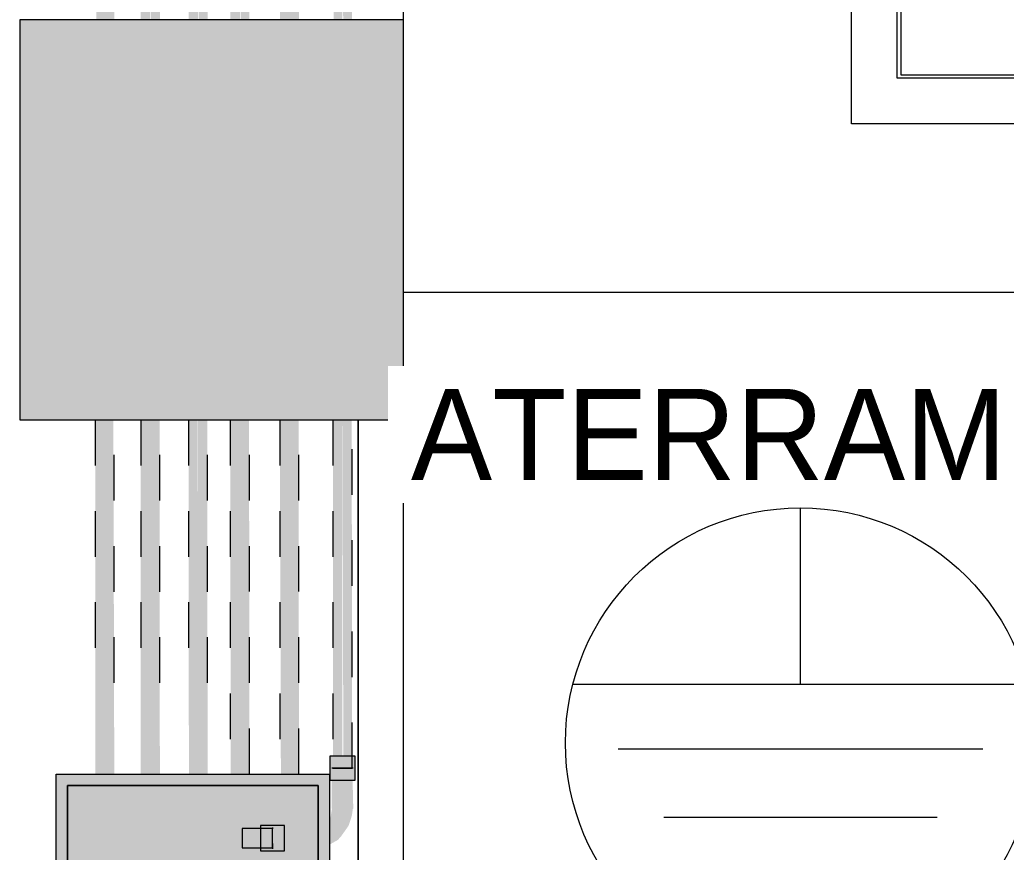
# Model space of a CAD drawing. Header units: metres. Extents: x -12 to 158, y -16 to 62.
# Drawn here: x 45.807 to 47.972, y 1.29 to 3.116 of the extents above; entities that cross this region are included whole.
import ezdxf

# ---------------------------------------------------------------- set-up
doc = ezdxf.new("R2010")
doc.units = ezdxf.units.M
doc.linetypes.add('Hidden', pattern=[0.007144, 0.004763, -0.002381])
doc.linetypes.add('Hidden 1_5', pattern=[0.0022, 0.0015, -0.0007])
for name, color, linetype, lineweight in [('A-DETL', 7, 'Continuous', 9), ('A-DETL-GENF', 7, 'Continuous', 9), ('Dispositivos elétricos', 7, 'Continuous', 35), ('E-LITE-EQPM-IDEN', 7, 'Continuous', 9), ('E-POWR-CNDT', 7, 'Continuous', 18), ('G-ANNO-TEXT', 7, 'Continuous', 9)]:
    doc.layers.add(name, color=color, linetype=linetype, lineweight=lineweight)
doc.layers.add('A-DETL-THIN', color=7, linetype='Continuous', lineweight=9, true_color=0xc0c0c0)
doc.layers.add('BASE ELETRICO__dwg', color=7, linetype='Continuous', lineweight=9, true_color=0x767676)
doc.styles.add('Century Gothic', font='GOTHIC.TTF', dxfattribs={"height": 0.2})

# ---------------------------------------------------------------- blocks, each defined once
blk = doc.blocks.new('BASE ELETRICO__dwg-8227098-PLANTA BAIXA - PLANTA GERAL')
at = {"color": 252, "lineweight": 9, "true_color": 0x8e8e8e}
for p, q in [((45.3826, 3.1157), (45.3826, 4.939)), ((45.3826, 0.2), (45.3826, 2.238))]:
    blk.add_line(p, q, dxfattribs=at)
at = {"color": 252, "lineweight": 9, "true_color": 0x8e8e8e, "flags": 128}
blk.add_lwpolyline([(45.2826, 2.238), (45.2826, 0.2)], close=True, dxfattribs=at)
blk = doc.blocks.new('Caixa de Passagem no Passeio - Caixa de Passagem no Passeio 2-8198666-PLANTA BAIXA - PLANTA GERAL')
at = {"layer": 'Dispositivos elétricos', "linetype": 'Hidden 1_5', "lineweight": 9, "true_color": 0x82482d}
h = blk.add_hatch(color=27, dxfattribs=at)
h.paths.add_polyline_path([(0.275, -0.3), (0.3, -0.3), (0.3, 0.3), (-0.3, 0.3), (-0.3, -0.3), (0.1319, -0.3)])
h.paths.add_polyline_path([(0.1319, -0.275), (-0.275, -0.275), (-0.275, 0.275), (0.275, 0.275), (0.275, -0.275)])
at = {"layer": 'Dispositivos elétricos', "linetype": 'Hidden 1_5', "lineweight": 9, "true_color": 0x5a6266}
blk.add_hatch(color=251, dxfattribs=at).paths.add_polyline_path([(0.1319, -0.275), (0.275, -0.275), (0.275, 0.275), (-0.275, 0.275), (-0.275, -0.275), (-0.1443, -0.275)])
at = {"layer": 'Dispositivos elétricos', "lineweight": 9}
for p, q in [((-0.3, -0.3), (-0.3, 0.3)), ((-0.3, 0.3), (0.3, 0.3)), ((0.3, 0.3), (0.3, -0.3)), ((-0.275, -0.275), (-0.275, 0.275)), ((-0.275, 0.275), (0.275, 0.275)), ((-0.275, 0.275), (-0.275, -0.275)), ((0.275, 0.275), (-0.275, 0.275)), ((0.275, 0.275), (0.275, -0.275)), ((0.275, -0.275), (0.275, 0.275)), ((0.275, -0.275), (-0.275, -0.275)), ((-0.275, -0.275), (0.275, -0.275)), ((0.3, -0.3), (-0.3, -0.3))]:
    blk.add_line(p, q, dxfattribs=at)
blk = doc.blocks.new('BEE - PVC Roscavel_Luva Para Conexão - BEE - PVC Roscavel_Luva Para Conexão-6371739-PLANTA BAIXA - PLANTA GERAL')
at = {"layer": 'E-POWR-CNDT', "linetype": 'Hidden 1_5', "lineweight": 9, "true_color": 0x2c2c2c}
blk.add_hatch(color=250, dxfattribs=at).paths.add_polyline_path([(45.2466, 1.4475), (45.2764, 1.4475), (45.2764, 1.5005), (45.2204, 1.5005), (45.2211, 1.4613), (45.2204, 1.4612), (45.2204, 1.4475), (45.2423, 1.4475)])
at = {"layer": 'E-POWR-CNDT', "lineweight": 9}
for p, q in [((45.2204, 1.5005), (45.2204, 1.4475)), ((45.2764, 1.5005), (45.2204, 1.5005)), ((45.2764, 1.4475), (45.2764, 1.5005)), ((45.2204, 1.4475), (45.2764, 1.4475))]:
    blk.add_line(p, q, dxfattribs=at)
blk = doc.blocks.new('BEE - PVC Roscavel_Curvas - BEE - PVC Roscavel_Curvas-8230097-PLANTA BAIXA - PLANTA GERAL')
at = {"layer": 'E-POWR-CNDT', "linetype": 'Hidden 1_5', "lineweight": 9, "true_color": 0x2c2c2c}
for points in [[(-0.0237, 0.065), (0.0237, 0.065), (0.0222, 0.127), (-0.0237, 0.127), (-0.0237, 0.1157)], [(-0.0283, -0.014), (-0.0103, -0.0039), (-0.0035, 0.0034), (0.0136, 0.0277), (0.0205, 0.0491), (0.0229, 0.065), (-0.0229, 0.065), (-0.0283, 0.034), (-0.0283, -0.0125)]]:
    blk.add_hatch(color=250, dxfattribs=at).paths.add_polyline_path(points)
at = {"layer": 'A-DETL', "linetype": 'Hidden 1_5'}
for p, q in [((0.0237, 0.1535), (-0.0237, 0.1535)), ((-0.1535, 0.0237), (-0.1535, 0.0205)), ((-0.1535, -0.0119), (-0.1535, -0.0237))]:
    blk.add_line(p, q, dxfattribs=at)
blk = doc.blocks.new('BEE - PVC Roscavel_Luva Para Conexão - BEE - PVC Roscavel_Luva Para Conexão-V75-PLANTA BAIXA - PLANTA GERAL')
at = {"layer": 'A-DETL', "linetype": 'Hidden 1_5'}
for p, q in [((45.1214, 1.3485), (45.0684, 1.3485)), ((45.0684, 1.3485), (45.0684, 1.2925)), ((45.1214, 1.2925), (45.1214, 1.3485)), ((45.0684, 1.2925), (45.1214, 1.2925))]:
    blk.add_line(p, q, dxfattribs=at)
blk = doc.blocks.new('Tag de Luminárias de Teto 3 - Tag de Luminárias de Teto 3-3493737-PLANTA BAIXA - PLANTA GERAL')
at = {"layer": 'E-LITE-EQPM-IDEN'}
for p, q in [((-0.0105, -0.004361), (-0.0105, 0.004361)), ((-0.01, -0.003861), (-0.01, 0.003861)), ((-0.009961, -0.000039), (-0.009961, -0.003822)), ((0.01, -0.003861), (-0.01, -0.003861)), ((-0.009961, -0.003822), (0.009961, -0.003822)), ((0.0105, -0.004361), (-0.0105, -0.004361))]:
    blk.add_line(p, q, dxfattribs=at)

msp = doc.modelspace()

# ---------------------------------------------------------------- hatches: boundary and pattern name
at = {"layer": 'A-DETL-GENF', "true_color": 0x0000ff}
msp.add_hatch(color=5, dxfattribs=at).paths.add_polyline_path([(46.3984, 2.238), (46.6491, 2.238), (46.6491, 3.1157), (45.8066, 3.1157), (45.8066, 2.238), (46.3937, 2.238)])
at = {"layer": 'E-POWR-CNDT', "true_color": 0x353535}
h = msp.add_hatch(color=250, dxfattribs=at)
h.paths.add_polyline_path([(46.0722, 1.4612), (46.0931, 1.4612), (46.0931, 2.238), (46.0722, 2.238), (46.0722, 1.6881)])
h.paths.add_polyline_path([(46.0722, 3.1157), (46.0931, 3.1157), (46.0931, 7.3818), (46.0722, 7.3818), (46.0722, 3.1678)])
h = msp.add_hatch(color=250, dxfattribs=at)
h.paths.add_polyline_path([(46.1113, 1.4612), (46.1141, 1.4612), (46.1134, 2.238), (46.0931, 2.238), (46.0931, 1.4612), (46.1095, 1.4612)])
h.paths.add_polyline_path([(46.1089, 3.1157), (46.1141, 3.1157), (46.1134, 7.3818), (46.0931, 7.3818), (46.0947, 3.1157), (46.108, 3.1157)])
h = msp.add_hatch(color=250, dxfattribs=at)
h.paths.add_polyline_path([(46.198, 1.4612), (46.1973, 2.238), (46.177, 2.238), (46.1778, 1.4612), (46.1926, 1.4612)])
h.paths.add_polyline_path([(46.177, 3.1157), (46.198, 3.1157), (46.198, 7.3818), (46.177, 7.3818), (46.177, 3.1678)])
h = msp.add_hatch(color=250, dxfattribs=at)
h.paths.add_polyline_path([(46.198, 1.4612), (46.2189, 1.4613), (46.2182, 2.238), (46.198, 2.238), (46.198, 1.4612)])
h.paths.add_polyline_path([(46.2189, 3.1157), (46.2182, 7.3818), (46.198, 7.3818), (46.1995, 3.1157), (46.2184, 3.1157)])
h = msp.add_hatch(color=250, dxfattribs=at)
h.paths.add_polyline_path([(46.2842, 1.4612), (46.2897, 1.4612), (46.2897, 2.238), (46.2687, 2.238), (46.2694, 1.4613), (46.2792, 1.4612)])
h.paths.add_polyline_path([(46.2687, 3.1157), (46.2897, 3.1157), (46.2896, 7.3818), (46.2687, 7.3818), (46.2687, 3.1678)])
h = msp.add_hatch(color=250, dxfattribs=at)
h.paths.add_polyline_path([(46.2897, 1.4612), (46.3106, 1.4613), (46.3099, 2.238), (46.2897, 2.238), (46.2897, 1.6881)])
h.paths.add_polyline_path([(46.3106, 3.1157), (46.3099, 7.3818), (46.2897, 7.3818), (46.2912, 3.1157), (46.3101, 3.1157)])
h = msp.add_hatch(color=250, dxfattribs=at)
h.paths.add_polyline_path([(46.3984, 1.4612), (46.3984, 2.238), (46.3774, 2.238), (46.3797, 1.4613), (46.393, 1.4612)])
h.paths.add_polyline_path([(46.3781, 3.1157), (46.3984, 3.1157), (46.3983, 7.3818), (46.3774, 7.3818), (46.3776, 3.1157)])
h = msp.add_hatch(color=250, dxfattribs=at)
h.paths.add_polyline_path([(46.3984, 1.4612), (46.4193, 1.4613), (46.4186, 2.238), (46.3984, 2.238), (46.3984, 1.6881)])
h.paths.add_polyline_path([(46.3984, 3.1157), (46.4193, 3.1157), (46.4186, 7.3818), (46.3984, 7.3818), (46.3984, 3.1678)])
h = msp.add_hatch(color=250, dxfattribs=at)
h.paths.add_polyline_path([(46.494, 1.5005), (46.5149, 1.5005), (46.5149, 2.238), (46.494, 2.238), (46.494, 1.6881)])
h.paths.add_polyline_path([(46.4968, 3.1157), (46.5149, 3.1157), (46.5149, 7.3818), (46.494, 7.3818), (46.4953, 3.1157)])
h = msp.add_hatch(color=250, dxfattribs=at)
h.paths.add_polyline_path([(46.5359, 1.5005), (46.5352, 2.238), (46.5149, 2.238), (46.5168, 1.5005), (46.5352, 1.5005)])
h.paths.add_polyline_path([(46.5336, 3.1157), (46.5359, 3.1157), (46.5352, 7.3818), (46.5149, 7.3818), (46.5164, 3.1157), (46.5331, 3.1157)])
h = msp.add_hatch(color=250, dxfattribs=at)
h.paths.add_polyline_path([(45.9722, 1.4612), (45.9931, 1.4612), (45.9931, 2.238), (45.9722, 2.238), (45.9722, 1.6881)])
h.paths.add_polyline_path([(45.9865, 3.1157), (45.9931, 3.1157), (45.9931, 3.6058), (45.9722, 3.6058), (45.9745, 3.1157), (45.9827, 3.1157)])
h = msp.add_hatch(color=250, dxfattribs=at)
h.paths.add_polyline_path([(46.0141, 1.4612), (46.012, 2.238), (45.9931, 2.238), (45.9931, 1.4612), (46.0134, 1.4612)])
h.paths.add_polyline_path([(46.0024, 3.1157), (46.0141, 3.1157), (46.0134, 3.6058), (45.9931, 3.6058), (45.9931, 3.1157), (45.9986, 3.1157)])

# ---------------------------------------------------------------- linework, layer by layer
at = {"layer": 'A-DETL'}
for p, q in [((45.8066, 3.1157), (45.8066, 2.238)), ((46.6491, 3.1157), (45.8066, 3.1157)), ((46.6491, 2.238), (46.6491, 3.1157)), ((46.6491, 2.518), (55.5187, 2.518)), ((45.8066, 2.238), (46.6491, 2.238))]:
    msp.add_line(p, q, dxfattribs=at)
at = {"layer": 'A-DETL', "color": 3, "true_color": 0x00ff00}
for p, q in [((47.5199, 1.6586), (47.5199, 2.0452)), ((47.0206, 1.6586), (48.0192, 1.6586)), ((47.1199, 1.5166), (47.9199, 1.5166)), ((47.2199, 1.3666), (47.8199, 1.3666))]:
    msp.add_line(p, q, dxfattribs=at)
at = {"layer": 'A-DETL', "color": 1, "linetype": 'Hidden', "lineweight": 18, "true_color": 0xff0000}
msp.add_line((46.494, 1.474), (46.5359, 1.474), dxfattribs=at)
at = {"layer": 'A-DETL', "linetype": 'Hidden 1_5'}
for p, q in [((46.3614, 1.3414), (46.2949, 1.3414)), ((46.2949, 1.3414), (46.2949, 1.2995)), ((46.3614, 1.2995), (46.3614, 1.3414)), ((46.2949, 1.2995), (46.3614, 1.2995))]:
    msp.add_line(p, q, dxfattribs=at)
at = {"layer": 'A-DETL', "color": 3, "true_color": 0x00ff00}
msp.add_circle((47.5199, 1.5295), 0.5157, dxfattribs=at)
at = {"layer": 'A-DETL-THIN'}
for p, q in [((46.6491, 3.1157), (45.8066, 3.1157)), ((45.8066, 3.1157), (45.8066, 2.238)), ((46.6491, 2.238), (46.6491, 3.1157)), ((45.8066, 2.238), (46.6491, 2.238))]:
    msp.add_line(p, q, dxfattribs=at)
at = {"layer": 'E-POWR-CNDT', "color": 1, "linetype": 'Hidden', "true_color": 0xff0000}
for p, q in [((45.9722, 2.238), (45.9722, 1.6612)), ((46.0141, 1.6612), (46.0141, 2.238)), ((46.0722, 2.238), (46.0722, 1.6612)), ((46.1141, 1.6612), (46.1141, 2.238)), ((46.177, 2.238), (46.177, 1.6612)), ((46.2189, 1.6612), (46.2189, 2.238)), ((46.2687, 2.238), (46.2687, 1.4613)), ((46.3106, 1.4613), (46.3106, 2.238)), ((46.3774, 2.238), (46.3774, 1.4613)), ((46.4193, 1.4613), (46.4193, 2.238)), ((46.494, 2.238), (46.494, 1.474)), ((46.5359, 1.474), (46.5359, 2.238))]:
    msp.add_line(p, q, dxfattribs=at)
for centre, start_param, end_param in [((46.2897, 1.4613), 3.141593, 4.712389), ((46.2897, 1.4613), 4.712389, 6.283185), ((46.3984, 1.4613), 3.141593, 4.712389), ((46.3984, 1.4613), 4.712389, 6.283185)]:
    msp.add_ellipse(centre, major_axis=(0.0209, 0), ratio=0.000351, start_param=start_param, end_param=end_param, dxfattribs=at)

# ---------------------------------------------------------------- block references
at = {"layer": 'A-DETL', "linetype": 'Hidden 1_5'}
for name, p in [('BEE - PVC Roscavel_Curvas - BEE - PVC Roscavel_Curvas-8230097-PLANTA BAIXA - PLANTA GERAL', (46.5149, 1.3205)), ('BEE - PVC Roscavel_Luva Para Conexão - BEE - PVC Roscavel_Luva Para Conexão-V75-PLANTA BAIXA - PLANTA GERAL', (1.2665, 0))]:
    msp.add_blockref(name, p, dxfattribs=at)
at = {"layer": 'BASE ELETRICO__dwg', "color": 252, "true_color": 0x8e8e8e}
msp.add_blockref('BASE ELETRICO__dwg-8227098-PLANTA BAIXA - PLANTA GERAL', (1.2665, 0), dxfattribs=at)
at = {"layer": 'Dispositivos elétricos', "lineweight": 9}
msp.add_blockref('Caixa de Passagem no Passeio - Caixa de Passagem no Passeio 2-8198666-PLANTA BAIXA - PLANTA GERAL', (46.1867, 1.1612), dxfattribs=at)
at = {"layer": 'E-LITE-EQPM-IDEN', "xscale": 199.9999999999999, "yscale": 199.9999999999999, "zscale": 199.9999999999999}
msp.add_blockref('Tag de Luminárias de Teto 3 - Tag de Luminárias de Teto 3-3493737-PLANTA BAIXA - PLANTA GERAL', (49.7323, 3.7596), dxfattribs=at)
at = {"layer": 'E-POWR-CNDT'}
msp.add_blockref('BEE - PVC Roscavel_Luva Para Conexão - BEE - PVC Roscavel_Luva Para Conexão-6371739-PLANTA BAIXA - PLANTA GERAL', (1.2665, 0), dxfattribs=at)

# ---------------------------------------------------------------- next in the draw order: texts
at = {"layer": 'G-ANNO-TEXT', "insert": (46.665, 2.306), "char_height": 0.2, "width": 2.356961, "attachment_point": 1, "style": 'Century Gothic', "bg_fill": 3, "box_fill_scale": 1.25, "bg_fill_color": 256, "bg_fill_true_color": 13158600, "bg_fill_transparency": 0}
msp.add_mtext('ATERRAMENTO', dxfattribs=at)

doc.saveas('drawing.dxf')
